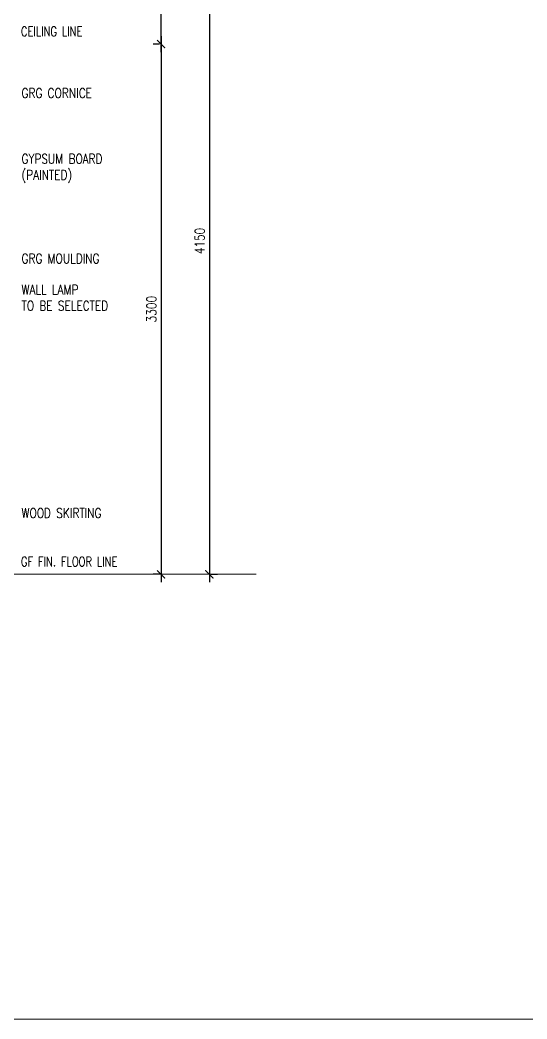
# Model space of a CAD drawing. Header units: inches. Extents: x -20583 to 399182, y -24453 to 525552.
# Drawn here: x 50451 to 53606, y 30138 to 36358 of the extents above; entities that cross this region are included whole.
import ezdxf

# ---------------------------------------------------------------- set-up
doc = ezdxf.new("R2010")
doc.units = ezdxf.units.IN
doc.header["$LTSCALE"] = 1000
doc.header["$MEASUREMENT"] = 0
doc.header["$PDMODE"] = 35
for name, pattern in [('DASHED', [0.75, 0.5, -0.25]), ('HIDDEN', [0.375, 0.25, -0.125]), ('HIDDEN2', [0.1875, 0.125, -0.0625])]:
    doc.linetypes.add(name, pattern=pattern)
doc.layers.add('A-DIM', color=9, linetype='Continuous')
doc.layers.add('A-Hidden', color=8, linetype='HIDDEN')
doc.layers.add('ID-NOTES', color=3, linetype='Continuous', lineweight=0)
doc.layers.add('Sanitaire', color=253, linetype='Continuous', lineweight=0)
doc.styles.add('grid_250', font='romans.shx', dxfattribs={"width": 0.75, "height": 0.75})
doc.styles.add('ID-ROMANS', font='romans.shx', dxfattribs={"width": 0.8})
doc.styles.add('ZZ-Dim All', font='romans.shx', dxfattribs={"width": 0.8})
doc.dimstyles.new('DIM-100', dxfattribs={"dimscale": 50, "dimtxt": 1.25, "dimasz": 1, "dimexe": 1, "dimexo": 1, "dimgap": 0.6, "dimtad": 1, "dimdec": 0, "dimrnd": 5, "dimdsep": 46, "dimtxsty": 'ZZ-Dim All', "dimblk1": 'ARCHTICK', "dimblk2": 'ARCHTICK', "dimsah": 1, "dimcen": 1, "dimdle": 1, "dimclrd": 256, "dimclre": 8, "dimclrt": 256, "dimazin": 2, "dimtfac": 1, "dimtdec": 0, "dimtix": 1, "dimtmove": 2, "dimatfit": 2, "dimfxl": 0.1, "dimtolj": 1, "dimtzin": 0, "dimlwd": -1, "dimlwe": -1, "dimarcsym": 0})

# ---------------------------------------------------------------- blocks, each defined once
blk = doc.blocks.new('_ARCHTICK')
at = {"color": 0, "linetype": 'ByBlock', "const_width": 0.15}
blk.add_lwpolyline([(-0.5, -0.5), (0.5, 0.5)], dxfattribs=at)
blk = doc.blocks.new('*D162')
at = {"layer": 'A-DIM', "color": 8, "linetype": 'HIDDEN2', "transparency": 16777216}
for p, q in [((51319, 36207.3), (51279.3, 36207.3)), ((51319, 32906.8), (51279.3, 32906.8))]:
    blk.add_line(p, q, dxfattribs=at)
at = {"layer": 'A-DIM', "transparency": 16777216}
blk.add_line((51329.3, 36257.3), (51329.3, 32856.8), dxfattribs=at)
at = {"layer": 'Defpoints', "color": 0, "transparency": 16777216}
for p in [(51369, 36207.3, 0), (51329.3, 32906.8), (51369, 32906.8, 0)]:
    blk.add_point(p, dxfattribs=at)
at = {"layer": 'A-DIM', "transparency": 16777216, "xscale": 50, "yscale": 50, "zscale": 50}
for p, rotation in [((51329.3, 36207.3), 90), ((51329.3, 32906.8), 270)]:
    blk.add_blockref('_ARCHTICK', p, dxfattribs=dict(at, rotation=rotation))
at = {"layer": 'A-DIM', "color": 3, "transparency": 16777216, "insert": (51269.3, 34557), "char_height": 60, "attachment_point": 5, "rotation": 90, "style": 'ZZ-Dim All'}
blk.add_mtext('\\A1;3300', dxfattribs=at)
blk = doc.blocks.new('*D163')
at = {"layer": 'A-DIM', "transparency": 16777216}
blk.add_line((51629.6, 37106.8), (51629.6, 32856.8), dxfattribs=at)
at = {"layer": 'A-DIM', "color": 8, "linetype": 'HIDDEN2', "transparency": 16777216}
for p, q in [((51588.3, 37056.8), (51679.6, 37056.8)), ((51641.8, 32906.8), (51679.6, 32906.8))]:
    blk.add_line(p, q, dxfattribs=at)
at = {"layer": 'Defpoints', "color": 0, "transparency": 16777216}
for p in [(51538.3, 37056.8, 0), (51591.8, 32906.8, 0), (51629.6, 32906.8)]:
    blk.add_point(p, dxfattribs=at)
at = {"layer": 'A-DIM', "transparency": 16777216, "xscale": 50, "yscale": 50, "zscale": 50}
for p, rotation in [((51629.6, 37056.8), 90), ((51629.6, 32906.8), 270)]:
    blk.add_blockref('_ARCHTICK', p, dxfattribs=dict(at, rotation=rotation))
at = {"layer": 'A-DIM', "color": 3, "transparency": 16777216, "insert": (51569.6, 34981.8), "char_height": 60, "attachment_point": 5, "rotation": 90, "style": 'ZZ-Dim All'}
blk.add_mtext('\\A1;4150', dxfattribs=at)
blk = doc.blocks.new('*D164')
at = {"layer": 'A-DIM', "transparency": 16777216}
blk.add_line((51329.3, 36157.3), (51329.3, 37106.8), dxfattribs=at)
at = {"layer": 'Defpoints', "color": 0, "transparency": 16777216}
for p in [(51329.3, 37056.8, 0), (51329.3, 37056.8), (51329.3, 36207.3, 0)]:
    blk.add_point(p, dxfattribs=at)
at = {"layer": 'A-DIM', "transparency": 16777216, "xscale": 50, "yscale": 50, "zscale": 50}
for p, rotation in [((51329.3, 37056.8), 90), ((51329.3, 36207.3), 270)]:
    blk.add_blockref('_ARCHTICK', p, dxfattribs=dict(at, rotation=rotation))
at = {"layer": 'A-DIM', "color": 3, "transparency": 16777216, "insert": (51269.3, 36632), "char_height": 60, "attachment_point": 5, "rotation": 90, "style": 'ZZ-Dim All'}
blk.add_mtext('\\A1;850', dxfattribs=at)

msp = doc.modelspace()

# ---------------------------------------------------------------- linework, layer by layer
at = {"layer": 'A-Hidden', "linetype": 'DASHED', "lineweight": 0, "ltscale": 10}
msp.add_line((51921.8, 32906.8, 0), (42603.5, 32906.8, 0), dxfattribs=at)
at = {"layer": 'Sanitaire', "color": 1}
msp.add_lwpolyline([(9699.6, 49213.4), (87186.3, 49213.4), (87186.3, 30138.1), (9699.6, 30138.1)], close=True, dxfattribs=at)

# ---------------------------------------------------------------- texts
at = {"layer": 'ID-NOTES', "style": 'grid_250', "width": 0.75}
for s, p in [('CEILING LINE', (50457.5, 36256.2, -536.9)), ('GF FIN. FLOOR LINE', (50457.5, 32955.7, -536.9))]:
    msp.add_text(s, height=60, rotation=360, dxfattribs=at).set_placement(p)
at = {"layer": 'ID-NOTES', "char_height": 60, "width": 771.843, "attachment_point": 1, "style": 'ID-ROMANS'}
for s, insert in [('GRG CORNICE', (50460.9, 35932.9, 0)), ('GYPSUM BOARD (PAINTED)', (50460.9, 35523.5, 0)), ('GRG MOULDING', (50460.9, 34902.4, 0)), ('WALL LAMP\\PTO BE SELECTED', (50460.9, 34708.5, 0)), ('WOOD SKIRTING', (50460.9, 33318.1, 0))]:
    msp.add_mtext(s, dxfattribs=dict(at, insert=insert))

# ---------------------------------------------------------------- dimensions: what is measured, and where the dimension line sits
at = {"layer": 'A-DIM'}
for base, p1, p2, picture, middle in [((51329.2583, 37056.7929, 0.0007), (51329.2583, 36207.2933, 0.0007), (51329.2583, 37056.7929, 0.0007), '*D164', (51269.2583, 36632.0431, 0.0007)), ((51629.6, 32906.8, 0), (51538.3, 37056.8, 0), (51591.8, 32906.8, 0), '*D163', (51569.6, 34981.8, 0)), ((51329.2583, 32906.7929, 0.0007), (51368.9618, 36207.2933, 0.0007), (51368.9618, 32906.7929, 0.0007), '*D162', (51269.2583, 34557.0431, 0.0007))]:
    dim = msp.add_linear_dim(base=base, p1=p1, p2=p2, angle=90, dimstyle='DIM-100', override={"dimtxt": 1.2, "dimclrt": 3}, dxfattribs=at)
    dim.commit()
    dim.dimension.update_dxf_attribs({"geometry": picture, "text_midpoint": middle})

doc.saveas('drawing.dxf')
